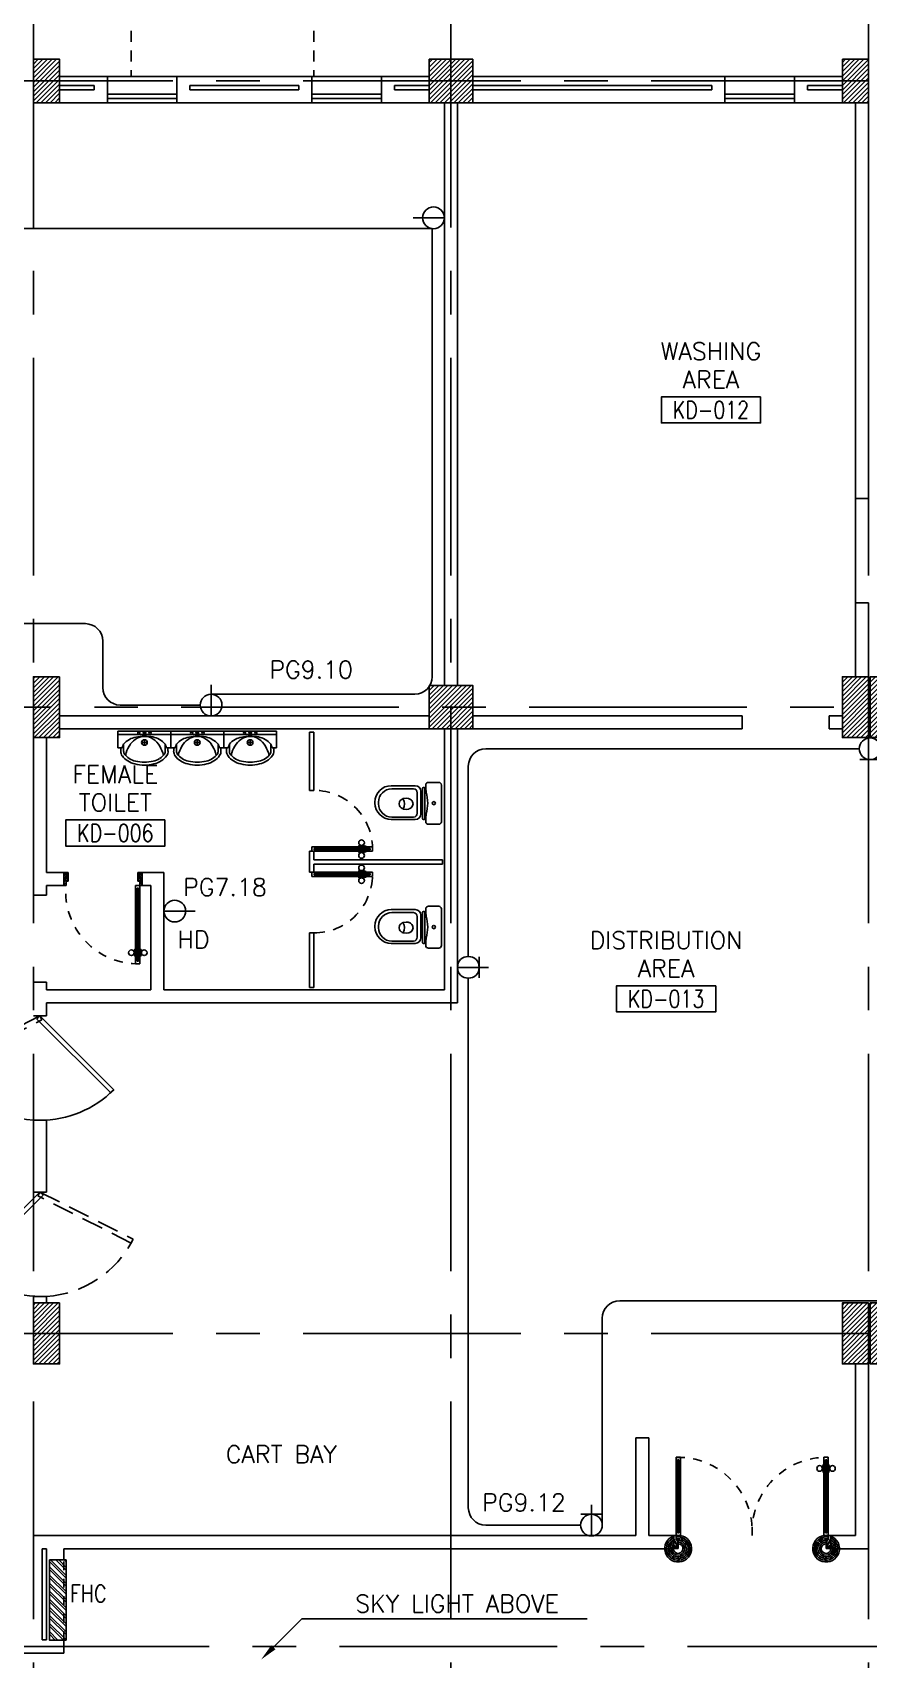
# Model space of a CAD drawing. Extents: x 0 to 93.3, y -13.5 to 76.8.
# Drawn here: x 38.99 to 48.6, y 46.07 to 64.78 of the extents above; entities that cross this region are included whole.
import ezdxf
from ezdxf.enums import TextEntityAlignment as Align

# ---------------------------------------------------------------- set-up
doc = ezdxf.new("R2010")
doc.units = 0
doc.header["$MEASUREMENT"] = 0
doc.header["$PDMODE"] = 3
doc.header["$PDSIZE"] = 0.1
for name, pattern in [('CENTERX2', [4, 2.5, -0.5, 0.5, -0.5]), ('HIDDEN', [0.375, 0.25, -0.125]), ('HIDDEN2', [0.1875, 0.125, -0.0625])]:
    doc.linetypes.add(name, pattern=pattern)
doc.layers.get('0').update_dxf_attribs({"color": 11, "linetype": 'CONTINUOUS'})
doc.layers.get('DEFPOINTS').update_dxf_attribs({"color": 11, "linetype": 'CONTINUOUS'})
for name, color, linetype in [('AX-DIM', 11, 'CONTINUOUS'), ('AXES', 11, 'CENTERX2'), ('COL', 11, 'CONTINUOUS'), ('DOOR', 11, 'CONTINUOUS'), ('DOOR-DIM', 11, 'CONTINUOUS'), ('E-CLINE', 4, 'CONTINUOUS'), ('E-SOCKETS', 4, 'CONTINUOUS'), ('E-TRXT', 4, 'CONTINUOUS'), ('EJ', 11, 'CONTINUOUS'), ('FHC', 11, 'CONTINUOUS'), ('HAT', 11, 'CONTINUOUS'), ('HIDDEN', 11, 'HIDDEN2'), ('INSUL', 11, 'CONTINUOUS'), ('PART', 11, 'CONTINUOUS'), ('RM-BOX', 11, 'CONTINUOUS'), ('RM-IND', 11, 'CONTINUOUS'), ('RM-NAME', 11, 'CONTINUOUS'), ('RM-NO', 11, 'CONTINUOUS'), ('SUNI-FUR', 11, 'CONTINUOUS'), ('WALL', 11, 'CONTINUOUS'), ('WIN', 11, 'CONTINUOUS')]:
    doc.layers.add(name, color=color, linetype=linetype)
doc.styles.add('ROMANS', font='ROMANS.shx', dxfattribs={"width": 0.6})
doc.dimstyles.new('STANDARD in', dxfattribs={"dimtxt": 0.2, "dimasz": 0.1, "dimexe": 0.07, "dimexo": 0.05, "dimgap": 0.1, "dimtad": 1, "dimdec": 0, "dimlfac": 1000, "dimzin": 0, "dimdsep": 46, "dimtxsty": 'ROMANS', "dimblk": 'ARCHTICK', "dimcen": 0.05, "dimdle": 0.05, "dimclrd": 7, "dimclre": 7, "dimclrt": 2, "dimadec": 0, "dimazin": 0, "dimtfac": 1, "dimtdec": 0, "dimtmove": 2, "dimatfit": 3, "dimldrblk": 'ARCHTICK', "dimfxl": 0, "dimtolj": 1, "dimtzin": 0, "dimarcsym": 0})

# ---------------------------------------------------------------- blocks, each defined once
blk = doc.blocks.new('RM1')
at = {"layer": 'RM-BOX'}
blk.add_lwpolyline([(570, -200), (-570, -200), (-570, -500), (570, -500)], close=True, dxfattribs=at)
at = {"layer": 'RM-NAME', "style": 'ROMANS'}
for tag, p in [('ROOMNAME1', (0, 324)), ('ROOMNAME2', (0, 0))]:
    blk.add_attdef(tag, text='', height=200, dxfattribs=at).set_placement(p, align=Align.MIDDLE)
at = {"layer": 'RM-NO', "style": 'ROMANS', "width": 0.8}
blk.add_attdef('ROOMNO', text='', height=200, dxfattribs=at).set_placement((0, -350), align=Align.MIDDLE)
blk = doc.blocks.new('A$C272A55A0')
at = {"layer": 'DOOR', "color": 0, "linetype": 'ByBlock'}
for p, q in [((0, 900), (0, 1050)), ((50, 1050), (0, 1050)), ((25, 950), (50, 950)), ((25, 900), (25, 950)), ((50, 950), (50, 1050)), ((1750, 950), (1750, 1050)), ((1750, 1050), (1800, 1050)), ((1775, 950), (1750, 950)), ((1775, 900), (1775, 950)), ((1800, 1050), (1800, 900)), ((0, 900), (25, 900)), ((75, 900), (25, 900)), ((25, 850), (25, 900)), ((42, 850), (25, 850)), ((58, 870), (42, 870)), ((42, 870), (42, 850)), ((58, 850), (58, 870)), ((75, 850), (58, 850)), ((75, 900), (75, 850)), ((1725, 900), (1775, 900)), ((1725, 900), (1725, 850)), ((1725, 850), (1742, 850)), ((1742, 870), (1758, 870)), ((1742, 850), (1742, 870)), ((1758, 870), (1758, 850)), ((1758, 850), (1775, 850)), ((1800, 900), (1775, 900)), ((1775, 850), (1775, 900)), ((25, 50), (42, 50)), ((25, 50), (25, 0)), ((25, 0), (75, 0)), ((75, 0), (25, 0)), ((42, 50), (42, 30)), ((42, 30), (58, 30)), ((58, 50), (75, 50)), ((58, 50), (58, 30)), ((75, 50), (75, 0)), ((1718, 160), (1709, 160)), ((1709, 95), (1709, 160)), ((1718, 95), (1709, 95)), ((1725, 173), (1718, 173)), ((1718, 173), (1718, 83)), ((1718, 95), (1718, 160)), ((1725, 83), (1718, 83)), ((1742, 50), (1725, 50)), ((1725, 50), (1725, 0)), ((1775, 0), (1725, 0)), ((1725, 0), (1775, 0)), ((1742, 50), (1742, 30)), ((1758, 30), (1742, 30)), ((1775, 50), (1758, 50)), ((1758, 50), (1758, 30)), ((1775, 173), (1782, 173)), ((1775, 83), (1782, 83)), ((1775, 50), (1775, 0)), ((1782, 173), (1782, 83)), ((1782, 160), (1791, 160)), ((1782, 95), (1782, 160)), ((1782, 95), (1791, 95)), ((1791, 95), (1791, 160))]:
    blk.add_line(p, q, dxfattribs=at)
at = {"layer": 'DOOR', "color": 9, "linetype": 'ByBlock'}
for p, q in [((50, 1050), (0, 1010)), ((50, 1050), (0, 937)), ((50, 1050), (37, 950)), ((1750, 1050), (1800, 1010)), ((1750, 1050), (1800, 937)), ((1750, 1050), (1763, 950))]:
    blk.add_line(p, q, dxfattribs=at)
at = {"layer": 'DOOR', "linetype": 'ByBlock'}
for p, q in [((25, 850), (25, 50)), ((42, 850), (42, 50)), ((58, 850), (58, 50)), ((75, 50), (75, 850)), ((1725, 50), (1725, 850)), ((1742, 850), (1742, 50)), ((1758, 850), (1758, 50)), ((1775, 850), (1775, 50))]:
    blk.add_line(p, q, dxfattribs=at)
at = {"layer": 'DOOR', "color": 0, "linetype": 'ByBlock'}
for centre in [(1676, 128), (1824, 128)]:
    blk.add_circle(centre, 32.4, dxfattribs=at)
at = {"layer": 'DOOR', "color": 9, "linetype": 'ByBlock'}
for centre, radius, start, end in [((50, 1050), 54.4, 203.2074, 270), ((50, 1050), 74.4, 227.7764, 270), ((50, 1050), 94.4, 238.0182, 270), ((50, 1050), 114, 244.0838, 257.3774), ((50, 1050), 34.4, 180, 270), ((50, 1050), 14.4, 180, 270), ((1750, 1050), 14.4, 270, 0), ((1750, 1050), 34.4, 270, 0), ((1750, 1050), 54.4, 270, 336.7926), ((1750, 1050), 74.4, 270, 312.2236), ((1750, 1050), 94.4, 270, 301.9818), ((1750, 1050), 114, 282.6226, 295.9162), ((50, 1050), 134, 248.1598, 259.28), ((50, 1050), 154, 251.1053, 256.2858), ((1750, 1050), 134, 280.72, 291.8402), ((1750, 1050), 154, 283.7142, 288.8947)]:
    blk.add_arc(centre, radius, start, end, dxfattribs=at)
at = {"layer": 'DOOR', "linetype": 'HIDDEN', "ltscale": 0.5}
for centre, start, end in [((50, 851), 268.3174, 3.2965), ((1750, 851), 176.7035, 271.6826)]:
    blk.add_arc(centre, 851, start, end, dxfattribs=at)
at = {"layer": 'WALL', "linetype": 'ByBlock'}
blk.add_line((1800, 900), (1800, 1050), dxfattribs=at)
blk = doc.blocks.new('COL50')
at = {"layer": 'COL'}
blk.add_lwpolyline([(-250, 250), (-250, -250), (250, -250), (250, 250)], close=True, dxfattribs=at)
blk = doc.blocks.new('*X110')
at = {"color": 0}
for p, q in [((215909, 69537), (216372, 70001)), ((215909, 69590), (216319, 70001)), ((215909, 69644), (216266, 70001)), ((215909, 69697), (216213, 70001)), ((215909, 69750), (216160, 70001)), ((215909, 69803), (216107, 70001)), ((215909, 69856), (216054, 70001)), ((215909, 69909), (216001, 70001)), ((215909, 69962), (215948, 70001)), ((215925, 69501), (216409, 69984)), ((215978, 69501), (216409, 69931)), ((216031, 69501), (216409, 69878)), ((216084, 69501), (216409, 69825)), ((216137, 69501), (216409, 69772)), ((216190, 69501), (216409, 69719)), ((216243, 69501), (216409, 69666)), ((216296, 69501), (216409, 69613)), ((216349, 69501), (216409, 69560)), ((216402, 69501), (216409, 69507))]:
    blk.add_line(p, q, dxfattribs=at)
blk = doc.blocks.new('_ARCHTICK')
at = {"color": 0, "linetype": 'ByBlock', "const_width": 0.15}
blk.add_lwpolyline([(-0.5, -0.5), (0.5, 0.5)], dxfattribs=at)
blk = doc.blocks.new('*D136')
at = {"layer": 'AX-DIM', "color": 7, "lineweight": -2}
for p, q in [((6.53, 75.605), (81.32, 75.605)), ((6.58, 73.123), (6.58, 75.675)), ((81.27, 63.477), (81.27, 75.675))]:
    blk.add_line(p, q, dxfattribs=at)
at = {"layer": 'DEFPOINTS', "color": 0}
for p in [(81.27, 75.605), (6.58, 73.073), (81.27, 63.427)]:
    blk.add_point(p, dxfattribs=at)
at = {"layer": 'AX-DIM', "color": 7, "lineweight": -2, "xscale": 0.1, "yscale": 0.1, "zscale": 0.1, "rotation": 180}
blk.add_blockref('_ARCHTICK', (6.58, 75.605), dxfattribs=at)
at = {"layer": 'AX-DIM', "color": 7, "lineweight": -2, "xscale": 0.1, "yscale": 0.1, "zscale": 0.1}
blk.add_blockref('_ARCHTICK', (81.27, 75.605), dxfattribs=at)
at = {"layer": 'AX-DIM', "color": 2, "insert": (43.925, 75.805), "char_height": 0.2, "attachment_point": 5, "style": 'ROMANS'}
blk.add_mtext('\\A1;74690', dxfattribs=at)
blk = doc.blocks.new('C11')
at = {"layer": 'HAT'}
h = blk.add_hatch(dxfattribs=at)
h.set_pattern_fill('ANSI31', color=256, scale=300, style=0)
h.set_pattern_definition([(45, (-383765.23, -62181), (-26.5165043, 26.5165043), [])])
h.paths.add_polyline_path([(-20, 350), (-20, 700), (-320, 700), (-320, 350)])
h.paths.add_polyline_path([(-320, 0), (-20, 0), (-20, 350), (-320, 350)])
h = blk.add_hatch(dxfattribs=at)
h.set_pattern_fill('ANSI31', color=256, scale=300, style=0)
h.set_pattern_definition([(45, (-383445.23, -62181), (-26.5165043, 26.5165043), [])])
h.paths.add_polyline_path([(300, 350), (300, 700), (0, 700), (0, 350)])
h.paths.add_polyline_path([(0, 0), (300, 0), (300, 350), (0, 350)])
at = {"layer": 'COL'}
for points in [[(-20, 700), (-20, 0), (-320, 0), (-320, 700)], [(300, 700), (300, 0), (0, 0), (0, 700)]]:
    blk.add_lwpolyline(points, close=True, dxfattribs=at)
blk = doc.blocks.new('C-300')
at = {"layer": 'HAT', "linetype": 'ByBlock', "ltscale": 0.3}
h = blk.add_hatch(dxfattribs=at)
h.set_pattern_fill('ANSI31', color=8, scale=300, style=0)
h.set_pattern_definition([(45, (-258496.182, -82361.005), (-26.5165043, 26.5165043), [])])
h.paths.add_polyline_path([(300, 500), (0, 500), (0, 250), (300, 250)])
h.paths.add_polyline_path([(300, 250), (0, 250), (0, 0), (300, 0)])
at = {"layer": 'COL'}
blk.add_lwpolyline([(0, 500), (300, 500), (300, 0), (0, 0)], close=True, dxfattribs=at)
blk = doc.blocks.new('*X128')
at = {"color": 0}
for p, q in [((49339, 55120), (49820, 55601)), ((49339, 55173), (49767, 55601)), ((49339, 55226), (49714, 55601)), ((49339, 55279), (49661, 55601)), ((49339, 55332), (49608, 55601)), ((49339, 55385), (49555, 55601)), ((49339, 55438), (49502, 55601)), ((49339, 55491), (49449, 55601)), ((49339, 55544), (49396, 55601)), ((49339, 55597), (49343, 55601)), ((49373, 55101), (49839, 55567)), ((49426, 55101), (49839, 55514)), ((49480, 55101), (49839, 55461)), ((49533, 55101), (49839, 55408)), ((49586, 55101), (49839, 55355)), ((49639, 55101), (49839, 55302)), ((49692, 55101), (49839, 55249)), ((49745, 55101), (49839, 55196)), ((49798, 55101), (49839, 55143))]:
    blk.add_line(p, q, dxfattribs=at)
blk = doc.blocks.new('DOOR90')
at = {"layer": 'DOOR', "color": 7, "linetype": 'ByBlock'}
for p, q in [((-150, 0), (0, 0)), ((-150, 0), (-150, -25)), ((0, -50), (-114, 0)), ((0, -50), (-40, 0)), ((0, -50), (0, 0)), ((-1000, -25), (-1050, -25)), ((-1050, -75), (-1050, -25)), ((-1050, -25), (-1050, -75)), ((-1000, -75), (-1050, -75)), ((-1000, -42), (-1020, -42)), ((-1020, -42), (-1020, -58)), ((-1000, -58), (-1020, -58)), ((-1000, -25), (-1000, -42)), ((-1000, -58), (-1000, -75)), ((-878, -18), (-968, -18)), ((-968, -25), (-968, -18)), ((-968, -75), (-968, -82)), ((-878, -82), (-968, -82)), ((-955, -9), (-890, -9)), ((-955, -18), (-955, -9)), ((-955, -18), (-890, -18)), ((-955, -82), (-890, -82)), ((-955, -82), (-955, -91)), ((-955, -91), (-890, -91)), ((-890, -18), (-890, -9)), ((-890, -82), (-890, -91)), ((-878, -25), (-878, -18)), ((-878, -75), (-878, -82)), ((-200, -25), (-150, -25)), ((-200, -42), (-200, -25)), ((-180, -42), (-200, -42)), ((-200, -58), (-180, -58)), ((-200, -75), (-200, -58)), ((-150, -75), (-200, -75)), ((-180, -58), (-180, -42)), ((-150, -25), (-100, -25)), ((-150, -75), (-150, -25)), ((-100, -25), (-100, -50)), ((0, -50), (-100, -37)), ((-100, -50), (0, -50)), ((-150, -875), (-100, -875)), ((-150, -900), (-150, -875)), ((-150, -900), (0, -900)), ((0, -900), (-150, -900)), ((0, -850), (-114, -900)), ((-100, -875), (-100, -850)), ((0, -850), (-100, -863)), ((-100, -850), (0, -850)), ((0, -850), (-40, -900)), ((0, -850), (0, -900))]:
    blk.add_line(p, q, dxfattribs=at)
at = {"layer": 'DOOR', "linetype": 'ByBlock'}
for p, q in [((-200, -25), (-1000, -25)), ((-200, -42), (-1000, -42)), ((-200, -58), (-1000, -58)), ((-1000, -75), (-200, -75))]:
    blk.add_line(p, q, dxfattribs=at)
at = {"layer": 'DOOR', "color": 7, "linetype": 'ByBlock'}
for centre in [(-923, 24), (-923, -124)]:
    blk.add_circle(centre, 32.4, dxfattribs=at)
for centre, radius, start, end in [((0, -50), 154, 161.1053, 166.2858), ((0, -50), 94.4, 148.0182, 180), ((0, -50), 134, 158.1598, 169.28), ((0, -50), 114, 154.0838, 167.3774), ((0, -50), 74.4, 137.7764, 180), ((0, -50), 54.4, 113.2074, 180), ((0, -50), 34.4, 90, 180), ((0, -50), 14.4, 90, 180), ((0, -850), 154, 193.7142, 198.8947), ((0, -850), 134, 190.72, 201.8402), ((0, -850), 94.4, 180, 211.9818), ((0, -850), 74.4, 180, 222.2236), ((0, -850), 54.4, 180, 246.7926), ((0, -850), 34.4, 180, 270), ((0, -850), 14.4, 180, 270)]:
    blk.add_arc(centre, radius, start, end, dxfattribs=at)
at = {"layer": 'DOOR', "linetype": 'HIDDEN', "ltscale": 0.5}
blk.add_arc((-222, -50), 828, 178.2701, 275.003, dxfattribs=at)
blk = doc.blocks.new('3')
at = {"layer": 'SUNI-FUR', "linetype": 'Continuous'}
for p, q in [((-0.304, 0), (-0.304, -0.192)), ((0.304, 0), (-0.304, 0)), ((0.304, -0.192), (0.304, 0)), ((0.304, -0.039), (-0.304, -0.039)), ((-0.254, -0.192), (-0.239, -0.15)), ((-0.239, -0.228), (-0.239, -0.15)), ((0.032, -0.13), (-0.032, -0.13)), ((0.016, -0.021), (-0.015, -0.021)), ((0, -0.005), (0, -0.037)), ((0, -0.098), (0, -0.162)), ((0.239, -0.15), (0.254, -0.192)), ((0.239, -0.15), (0.239, -0.228)), ((-0.304, -0.192), (-0.254, -0.192)), ((-0.271, -0.228), (-0.271, -0.192)), ((0.254, -0.192), (0.304, -0.192)), ((0.271, -0.192), (0.271, -0.228))]:
    blk.add_line(p, q, dxfattribs=at)
for centre, radius in [((-0.065, -0.021), 0.0124), ((0, -0.13), 0.0325), ((0, -0.021), 0.0155), ((0.065, -0.021), 0.0124)]:
    blk.add_circle(centre, radius, dxfattribs=at)
for centre, radius, start, end in [((-0.085, -0.267), 0.193, 117.0377, 142.6695), ((0.104, -0.343), 0.328, 144.0392, 163.2739), ((-0.028, -0.365), 0.307, 103.0865, 118.1878), ((0.054, -0.312), 0.27, 118.7422, 143.0578), ((-0.008, -0.528), 0.47, 89.0532, 100.9895), ((-0.012, -0.189), 0.13, 84.8536, 119.4454), ((0, -0.527), 0.469, 78.0637, 90), ((0.003, -0.228), 0.168, 61.4441, 91.1678), ((-0.04, -0.297), 0.25, 35.9608, 60.2764), ((0.034, -0.367), 0.306, 62.9623, 78.0637), ((-0.104, -0.343), 0.328, 16.7261, 35.9608), ((0.085, -0.267), 0.193, 37.3305, 62.9623), ((-0.191, -0.235), 0.0807, 174.5539, 214.673), ((-0.083, -0.16), 0.212, 214.673, 239.0867), ((-0.187, -0.234), 0.0525, 173.0893, 213.2084), ((-0.083, -0.16), 0.18, 214.673, 239.0867), ((0.204, -0.373), 0.433, 163.2739, 167.375), ((-0.035, -0.081), 0.305, 239.0867, 256.0699), ((-0.035, -0.081), 0.272, 239.0867, 256.0699), ((0, 0.062), 0.419, 256.0699, 270), ((0, 0.062), 0.419, 270, 283.9301), ((0.035, -0.081), 0.272, 283.9301, 300.9133), ((0.035, -0.081), 0.305, 283.9301, 300.9133), ((0.089, -0.171), 0.167, 300.9133, 325.327), ((0.089, -0.171), 0.2, 300.9133, 325.327), ((-0.204, -0.373), 0.433, 12.7359, 16.7261), ((0.171, -0.228), 0.068, 325.327, 0), ((0.171, -0.228), 0.101, 325.327, 0), ((0, 0.062), 0.452, 256.0699, 270), ((0, 0.062), 0.452, 270, 283.9301)]:
    blk.add_arc(centre, radius, start, end, dxfattribs=at)
blk = doc.blocks.new('2')
at = {"layer": 'SUNI-FUR', "linetype": 'Continuous'}
for p, q in [((0.014, 0.765), (0.004, 0.765)), ((-0.185, 0.576), (-0.185, 0.3)), ((-0.159, 0.57), (-0.159, 0.32)), ((0.016, 0.724), (-0.003, 0.724)), ((0.168, 0.32), (0.168, 0.57)), ((0.203, 0.3), (0.203, 0.576)), ((-0.065, 0.438), (-0.07, 0.406)), ((-0.07, 0.406), (-0.065, 0.375)), ((-0.005, 0.487), (-0.029, 0.481)), ((0.019, 0.481), (-0.005, 0.487)), ((0.06, 0.406), (0.055, 0.438)), ((0.057, 0.377), (0.06, 0.406)), ((-0.186, 0.199), (-0.186, 0.208)), ((-0.176, 0.218), (0.172, 0.218)), ((0.172, 0.189), (-0.176, 0.189)), ((-0.122, 0.237), (0.009, 0.237)), ((-0.113, 0.279), (0.008, 0.279)), ((-0.029, 0.331), (-0.005, 0.326)), ((-0.005, 0.326), (0.019, 0.331)), ((0.001, 0.279), (0.123, 0.279)), ((0.008, 0.279), (0.001, 0.279)), ((0.009, 0.237), (0.14, 0.237)), ((0.182, 0.208), (0.182, 0.199)), ((-0.241, 0.03), (-0.241, 0.15)), ((-0.211, 0.18), (-0.17, 0.18)), ((0.211, 0), (-0.211, 0)), ((0.174, 0.18), (0.211, 0.18)), ((0.174, 0.18), (0.174, 0.18)), ((0.241, 0.15), (0.241, 0.03))]:
    blk.add_line(p, q, dxfattribs=at)
blk.add_circle((0.002, 0.087), 0.0184, dxfattribs=at)
for centre, radius, start, end in [((0.004, 0.576), 0.189, 90, 180), ((0.014, 0.576), 0.189, 0, 90), ((-0.005, 0.57), 0.154, 90, 180), ((0.014, 0.57), 0.154, 0, 90), ((0.013, 0.412), 0.082, 141.0758, 161.504), ((0.013, 0.401), 0.082, 198.496, 218.9242), ((-0.007, 0.537), 0.112, 239.4234, 302.9162), ((0.002, 0.421), 0.0682, 117.1532, 141.0758), ((-0.012, 0.421), 0.0682, 38.9242, 62.8468), ((-0.023, 0.412), 0.082, 18.496, 38.9242), ((-0.029, 0.406), 0.0901, 321.0758, 341.504), ((-0.176, 0.208), 0.01, 90, 180), ((-0.176, 0.199), 0.01, 180, 270), ((-0.122, 0.3), 0.063, 180, 270), ((-0.116, 0.322), 0.0432, 183.5129, 273.5129), ((0.002, 0.392), 0.0682, 218.9242, 242.8468), ((-0.012, 0.392), 0.0682, 297.1532, 321.0758), ((0.125, 0.322), 0.0432, 266.4871, 356.4871), ((0.14, 0.3), 0.063, 270, 0), ((0.172, 0.208), 0.01, 0, 90), ((0.172, 0.199), 0.01, 270, 0), ((-0.211, 0.15), 0.03, 90, 180), ((-0.211, 0.03), 0.03, 180, 270), ((-0.201, -0.252), 0.433, 79.7535, 85.8109), ((0.075, 1.126), 0.973, 258.1938, 265.7347), ((-0.07, 1.126), 0.973, 274.2653, 281.8062), ((0.206, -0.252), 0.433, 94.1891, 100.2465), ((0.211, 0.15), 0.03, 0, 90), ((0.211, 0.03), 0.03, 270, 0)]:
    blk.add_arc(centre, radius, start, end, dxfattribs=at)

msp = doc.modelspace()

# ---------------------------------------------------------------- hatches: boundary and pattern name
at = {"layer": 'FHC', "linetype": 'ByBlock', "ltscale": 0.3}
h = msp.add_hatch(dxfattribs=at)
h.set_pattern_fill('ANSI32', color=11, scale=175, angle=90, style=0)
h.set_pattern_definition([(135, (70.42555, -185.901366), (-0.046403882, -0.046403882), []), (135, (70.42555, -185.87043), (-0.046403882, -0.046403882), [])])
h.paths.add_polyline_path([(39.3745, 47.2148), (39.1845, 47.2148), (39.1845, 46.2948), (39.3745, 46.2948)])
h.paths.add_polyline_path([(39.7957, 46.0822), (39.3748, 46.0822), (39.3748, 46.3447), (39.7957, 46.3447)], flags=9)
at = {"layer": 'HAT'}
h = msp.add_hatch(dxfattribs=at)
h.set_pattern_fill('ANSI31', color=256, scale=0.3, style=0)
h.set_pattern_definition([(45, (-344.445687, -5.511), (-0.0265165043, 0.0265165043), [])])
h.paths.add_polyline_path([(39.2995, 57.02), (39.2995, 57.37), (38.9995, 57.37), (38.9995, 57.02)])
h.paths.add_polyline_path([(38.9995, 56.67), (39.2995, 56.67), (39.2995, 57.02), (38.9995, 57.02)])
h = msp.add_hatch(dxfattribs=at)
h.set_pattern_fill('ANSI31', color=256, scale=0.3, style=0)
h.set_pattern_definition([(45, (-344.445687, -12.711), (-0.0265165043, 0.0265165043), [])])
h.paths.add_polyline_path([(39.2995, 49.82), (39.2995, 50.17), (38.9995, 50.17), (38.9995, 49.82)])
h.paths.add_polyline_path([(38.9995, 49.47), (39.2995, 49.47), (39.2995, 49.82), (38.9995, 49.82)])

# ---------------------------------------------------------------- linework, layer by layer
at = {"layer": 'AXES'}
for p, q in [((43.7995, -1.4643), (43.7995, 76.0748)), ((38.9995, -1.4643), (38.9995, 75.7248)), ((48.5995, -1.4643), (48.5995, 75.7248)), ((92.6023, 64.22), (22.7795, 64.22)), ((0.7, 57.02), (92.5981, 57.02)), ((92.6023, 49.82), (22.7795, 49.82)), ((81.0195, 46.22), (22.7795, 46.22))]:
    msp.add_line(p, q, dxfattribs=at)
at = {"layer": 'COL'}
for points in [[(39.2995, 57.37), (39.2995, 56.67), (38.9995, 56.67), (38.9995, 57.37)], [(39.2995, 50.17), (39.2995, 49.47), (38.9995, 49.47), (38.9995, 50.17)]]:
    msp.add_lwpolyline(points, close=True, dxfattribs=at)
at = {"layer": 'DOOR', "linetype": 'ByBlock'}
for p, q in [((42.1991, 55.4139), (42.2491, 55.4139)), ((42.1991, 55.4139), (42.1991, 55.3639)), ((42.2491, 55.3969), (42.2291, 55.3969)), ((42.2291, 55.3969), (42.2291, 55.3809)), ((42.2291, 55.3809), (42.2491, 55.3809)), ((42.8491, 55.4139), (42.2491, 55.4139)), ((42.2491, 55.4139), (42.2491, 55.3969)), ((42.2491, 55.3969), (42.8491, 55.3969)), ((42.2491, 55.3809), (42.8491, 55.3809)), ((42.2491, 55.3809), (42.2491, 55.3639)), ((42.7393, 55.4211), (42.7393, 55.4301)), ((42.8041, 55.4301), (42.7393, 55.4301)), ((42.8041, 55.4211), (42.7393, 55.4211)), ((42.8041, 55.4211), (42.8041, 55.4301)), ((42.8167, 55.4139), (42.8167, 55.4211)), ((42.8267, 55.4211), (42.8167, 55.4211)), ((42.8267, 55.4139), (42.8267, 55.4211)), ((42.8491, 55.3969), (42.8491, 55.4139)), ((42.8491, 55.4139), (42.8991, 55.4139)), ((42.8491, 55.3969), (42.8691, 55.3969)), ((42.8491, 55.3639), (42.8491, 55.3809)), ((42.8491, 55.3809), (42.8691, 55.3809)), ((42.8691, 55.3809), (42.8691, 55.3969)), ((42.8991, 55.3639), (42.8991, 55.4139)), ((42.8991, 55.4139), (42.8991, 55.3639)), ((42.2491, 55.3639), (42.1991, 55.3639)), ((42.2491, 55.3639), (42.8491, 55.3639)), ((42.7393, 55.3567), (42.7393, 55.3477)), ((42.8041, 55.3567), (42.7393, 55.3567)), ((42.8041, 55.3477), (42.7393, 55.3477)), ((42.8041, 55.3567), (42.8041, 55.3477)), ((42.8167, 55.3639), (42.8167, 55.3567)), ((42.8267, 55.3567), (42.8167, 55.3567)), ((42.8267, 55.3639), (42.8267, 55.3567)), ((42.8491, 55.3639), (42.8991, 55.3639)), ((42.2491, 55.1246), (42.1991, 55.1246)), ((42.1991, 55.0746), (42.1991, 55.1246)), ((42.1991, 55.0746), (42.2491, 55.0746)), ((42.2291, 55.1076), (42.2491, 55.1076)), ((42.2291, 55.0916), (42.2291, 55.1076)), ((42.2491, 55.0916), (42.2291, 55.0916)), ((42.2491, 55.1246), (42.8491, 55.1246)), ((42.2491, 55.1076), (42.2491, 55.1246)), ((42.2491, 55.1076), (42.8491, 55.1076)), ((42.2491, 55.0916), (42.8491, 55.0916)), ((42.2491, 55.0746), (42.2491, 55.0916)), ((42.8491, 55.0746), (42.2491, 55.0746)), ((42.7393, 55.1318), (42.7393, 55.1408)), ((42.8041, 55.1408), (42.7393, 55.1408)), ((42.8041, 55.1318), (42.7393, 55.1318)), ((42.7393, 55.0674), (42.7393, 55.0584)), ((42.8041, 55.0674), (42.7393, 55.0674)), ((42.8041, 55.0584), (42.7393, 55.0584)), ((42.8041, 55.1318), (42.8041, 55.1408)), ((42.8041, 55.0674), (42.8041, 55.0584)), ((42.8167, 55.1246), (42.8167, 55.1318)), ((42.8267, 55.1318), (42.8167, 55.1318)), ((42.8167, 55.0746), (42.8167, 55.0674)), ((42.8267, 55.0674), (42.8167, 55.0674)), ((42.8267, 55.1246), (42.8267, 55.1318)), ((42.8267, 55.0746), (42.8267, 55.0674)), ((42.8491, 55.1246), (42.8491, 55.1076)), ((42.8491, 55.1246), (42.8991, 55.1246)), ((42.8491, 55.1076), (42.8691, 55.1076)), ((42.8491, 55.0916), (42.8491, 55.0746)), ((42.8491, 55.0916), (42.8691, 55.0916)), ((42.8491, 55.0746), (42.8991, 55.0746)), ((42.8691, 55.1076), (42.8691, 55.0916)), ((42.8991, 55.1246), (42.8991, 55.0746)), ((42.8991, 55.0746), (42.8991, 55.1246))]:
    msp.add_line(p, q, dxfattribs=at)
at = {"layer": 'DOOR', "color": 11, "linetype": 'HIDDEN'}
for points in [[(38.0034, 52.929), (38.026, 52.8843), (39.0971, 53.4254), (39.0745, 53.47), (38.0034, 52.929, 0.2646419), (38.9995, 52.27, 0.4142117)], [(40.1457, 50.904), (40.1231, 50.8593), (39.052, 51.4004), (39.0745, 51.445), (40.1457, 50.904, -0.2646419), (39.1495, 50.245, -0.4142117)]]:
    msp.add_lwpolyline(points, format="xyb", dxfattribs=at)
at = {"layer": 'DOOR'}
for points in [[(39.9231, 52.6215), (39.8877, 52.5861), (39.0392, 53.4346), (39.0745, 53.47), (39.9231, 52.6215, -0.1989107), (39.0745, 52.27, -0.4142117)], [(38.226, 50.5965), (38.2614, 50.5611), (39.1099, 51.4096), (39.0745, 51.445), (38.226, 50.5965, 0.1989107), (39.0745, 50.245, 0.4142117)]]:
    msp.add_lwpolyline(points, format="xyb", dxfattribs=at)
at = {"layer": 'DOOR', "linetype": 'ByBlock'}
for centre in [(42.7717, 55.4624), (42.7717, 55.3154), (42.7717, 55.1731), (42.7717, 55.026)]:
    msp.add_circle(centre, 0.0324, dxfattribs=at)
at = {"layer": 'DOOR', "linetype": 'HIDDEN', "ltscale": 0.5}
for centre, start, end in [((42.2245, 55.3889), 357.87745, 90.03923), ((42.2245, 55.0996), 269.96077, 2.12255)]:
    msp.add_arc(centre, 0.675, start, end, dxfattribs=at)
at = {"layer": 'E-CLINE', "color": 4}
msp.add_line((43.5847, 62.5228), (33.6862, 62.5228), dxfattribs=at)
at = {"layer": 'E-CLINE'}
for p, q in [((43.5847, 62.5228), (43.5847, 57.37)), ((33.6848, 57.9806), (39.5966, 57.9806)), ((39.7966, 57.245), (39.7966, 57.7806)), ((41.0419, 57.17), (43.3847, 57.17)), ((40.9169, 57.045), (39.9966, 57.045)), ((48.4945, 56.5425), (44.1995, 56.5425)), ((43.9995, 54.154), (43.9995, 56.3425)), ((43.9995, 53.904), (43.9995, 47.8162)), ((49.5987, 50.195), (45.7395, 50.195)), ((45.5395, 47.6162), (45.5395, 49.995)), ((45.2895, 47.6162), (44.1995, 47.6162))]:
    msp.add_line(p, q, dxfattribs=at)
for centre, start, end in [((39.5966, 57.7806), 0, 90), ((39.9966, 57.245), 180, 270), ((43.3847, 57.37), 270, 0), ((44.1995, 56.3425), 90, 180), ((45.7395, 49.995), 90, 180), ((44.1995, 47.8162), 180, 270)]:
    msp.add_arc(centre, 0.2, start, end, dxfattribs=at)
at = {"layer": 'E-SOCKETS'}
for p, q in [((43.7245, 62.647), (43.3662, 62.647)), ((41.0419, 56.92), (41.0419, 57.2783)), ((48.7397, 56.4175), (48.4994, 56.4175)), ((40.4995, 54.6759), (40.8579, 54.6759)), ((44.1245, 54.1491), (44.1245, 53.9089)), ((43.8745, 54.029), (44.2329, 54.029)), ((45.2944, 47.7412), (45.5346, 47.7412)), ((45.4145, 47.4912), (45.4145, 47.8495))]:
    msp.add_line(p, q, dxfattribs=at)
for centre in [(43.5995, 62.647), (41.0419, 57.045), (48.6195, 56.5425), (40.6245, 54.6759), (43.9995, 54.029), (45.4145, 47.6162)]:
    msp.add_circle(centre, 0.125, dxfattribs=at)
at = {"layer": 'FHC', "linetype": 'ByBlock', "ltscale": 0.3}
for p, q in [((39.1845, 46.2948), (39.1845, 47.2148)), ((39.1845, 47.2148), (39.3745, 47.2148)), ((39.3745, 47.2148), (39.3745, 46.2948)), ((39.3745, 46.2948), (39.1845, 46.2948))]:
    msp.add_line(p, q, dxfattribs=at)
at = {"layer": 'FHC', "color": 250, "linetype": 'HIDDEN', "ltscale": 0.25}
msp.add_line((39.3495, 46.2978), (39.3495, 47.213), dxfattribs=at)
at = {"layer": 'HIDDEN'}
for p, q in [((40.1245, 69.97), (40.1245, 64.27)), ((42.2245, 69.97), (42.2245, 64.27))]:
    msp.add_line(p, q, dxfattribs=at)
at = {"layer": 'INSUL'}
for p, q in [((39.6995, 64.17), (39.2995, 64.17)), ((39.6995, 64.17), (39.6995, 64.12)), ((40.7995, 64.17), (40.7995, 64.12)), ((42.0495, 64.17), (40.7995, 64.17)), ((42.0495, 64.17), (42.0495, 64.12)), ((43.5495, 64.17), (43.1495, 64.17)), ((43.1495, 64.17), (43.1495, 64.12)), ((46.7995, 64.17), (44.0495, 64.17)), ((46.7995, 64.17), (46.7995, 64.12)), ((48.2995, 64.17), (47.8995, 64.17)), ((47.8995, 64.17), (47.8995, 64.12)), ((39.6995, 64.12), (39.2995, 64.12)), ((42.0495, 64.12), (40.7995, 64.12)), ((43.5495, 64.12), (43.1495, 64.12)), ((46.7995, 64.12), (44.0495, 64.12)), ((48.2995, 64.12), (47.8995, 64.12))]:
    msp.add_line(p, q, dxfattribs=at)
at = {"layer": 'PART'}
for p, q in [((42.1741, 56.734), (42.1741, 56.0639)), ((42.2245, 56.734), (42.1741, 56.734)), ((42.2245, 56.0639), (42.2245, 56.734)), ((42.1741, 56.0639), (42.2245, 56.0639)), ((42.1741, 55.3639), (42.1741, 55.1246)), ((42.2241, 55.3639), (42.1741, 55.3639)), ((42.2241, 55.2639), (42.2241, 55.3639)), ((42.2241, 55.1246), (42.2241, 55.2139)), ((43.7015, 55.2639), (42.2245, 55.2639)), ((42.2245, 55.2139), (43.7015, 55.2139)), ((43.7015, 55.2139), (43.7015, 55.2639)), ((42.2241, 55.1246), (42.1741, 55.1246)), ((42.1741, 54.4246), (42.1741, 53.798)), ((42.1741, 54.4246), (42.2241, 54.4246)), ((42.2241, 53.798), (42.2241, 54.4246)), ((42.2241, 53.798), (42.1741, 53.798))]:
    msp.add_line(p, q, dxfattribs=at)
at = {"layer": 'RM-IND'}
for p, q in [((41.7586, 46.2111), (42.087, 46.5379)), ((42.087, 46.5379), (42.6, 46.5379)), ((42.6, 46.5379), (45.3667, 46.5379))]:
    msp.add_line(p, q, dxfattribs=at)
msp.add_solid([(41.7821, 46.1874), (41.7351, 46.2347), (41.6168, 46.07)], dxfattribs=at)
at = {"layer": 'WALL'}
for p, q in [((39.8495, 64.27), (39.2995, 64.27)), ((39.8495, 64.27), (39.8495, 63.97)), ((40.6495, 64.27), (40.6495, 63.97)), ((42.1995, 64.27), (40.6495, 64.27)), ((42.1995, 64.27), (42.1995, 63.97)), ((43.5495, 64.27), (42.9995, 64.27)), ((42.9995, 64.27), (42.9995, 63.97)), ((46.9495, 64.27), (44.0495, 64.27)), ((46.9495, 64.27), (46.9495, 63.97)), ((48.2995, 64.27), (47.7495, 64.27)), ((47.7495, 64.27), (47.7495, 63.97)), ((39.8495, 63.97), (39.2995, 63.97)), ((42.1995, 63.97), (40.6495, 63.97)), ((43.5495, 63.97), (42.9995, 63.97)), ((43.7245, 63.97), (43.7245, 57.27)), ((43.8745, 63.97), (43.8745, 57.27)), ((46.9495, 63.97), (44.0495, 63.97)), ((48.2995, 63.97), (47.7495, 63.97)), ((48.4495, 59.42), (48.4495, 63.97)), ((48.5995, 59.42), (48.5995, 63.97)), ((48.5995, 59.42), (48.4495, 59.42)), ((48.4495, 57.37), (48.4495, 58.22)), ((48.5995, 58.22), (48.4495, 58.22)), ((48.5995, 57.27), (48.5995, 58.22)), ((43.5495, 56.92), (39.2995, 56.92)), ((47.1495, 56.92), (44.0495, 56.92)), ((47.1495, 56.92), (47.1495, 56.77)), ((48.1495, 56.92), (48.1495, 56.77)), ((48.1495, 56.92), (48.2995, 56.92)), ((48.1495, 56.92), (48.2995, 56.92)), ((43.7245, 56.77), (39.2995, 56.77)), ((43.7245, 56.77), (43.7245, 53.77)), ((43.8745, 56.77), (43.8745, 53.62)), ((47.1495, 56.77), (44.0495, 56.77)), ((48.1495, 56.77), (48.2995, 56.77)), ((48.1495, 56.77), (48.2995, 56.77)), ((48.2995, 56.77), (48.1495, 56.77)), ((48.5995, 55.82), (48.5995, 56.77)), ((39.1495, 56.67), (39.1495, 55.12)), ((39.3495, 55.12), (39.1495, 55.12)), ((39.3495, 54.97), (39.3495, 55.12)), ((40.4995, 55.12), (40.2495, 55.12)), ((40.2495, 54.97), (40.2495, 55.12)), ((40.4995, 55.12), (40.4995, 53.77)), ((39.1495, 54.8574), (38.9995, 54.8574)), ((39.1495, 54.97), (39.1495, 54.8574)), ((39.3495, 54.97), (39.1495, 54.97)), ((40.3495, 54.97), (40.2495, 54.97)), ((40.3495, 54.97), (40.3495, 53.77)), ((39.1495, 53.8574), (38.9995, 53.8574)), ((39.1495, 53.8574), (39.1495, 53.77)), ((40.3495, 53.77), (39.1495, 53.77)), ((43.7245, 53.77), (40.4995, 53.77)), ((43.8745, 53.62), (39.1495, 53.62)), ((39.1495, 53.62), (39.1495, 53.47)), ((39.1495, 53.47), (38.9995, 53.47)), ((38.9995, 51.445), (38.9995, 52.27)), ((39.1495, 52.27), (38.9995, 52.27)), ((39.1495, 51.445), (39.1495, 52.27)), ((38.9995, 51.445), (39.1495, 51.445)), ((38.9995, 50.245), (39.1495, 50.245)), ((38.9995, 50.17), (38.9995, 50.245)), ((39.1495, 50.245), (39.1495, 50.17)), ((48.4495, 47.495), (48.4495, 49.47)), ((48.5995, 47.345), (48.5995, 49.57)), ((45.9245, 48.62), (45.9245, 47.495)), ((45.9245, 48.62), (46.0745, 48.62)), ((46.0745, 48.62), (46.0745, 47.495)), ((48.4495, 47.495), (48.4495, 48.2144)), ((38.9995, 47.495), (45.9245, 47.495)), ((39.0995, 47.345), (39.1495, 47.345)), ((39.0995, 46.295), (39.0995, 47.345)), ((39.1495, 46.295), (39.1495, 47.345)), ((39.3495, 47.345), (46.362, 47.345)), ((39.3495, 47.2148), (39.3495, 47.345)), ((46.0745, 47.495), (46.362, 47.495)), ((46.362, 47.495), (46.362, 47.345)), ((48.162, 47.495), (48.4495, 47.495)), ((48.162, 47.495), (48.162, 47.345)), ((48.162, 47.345), (48.5995, 47.345)), ((39.0995, 46.295), (39.1495, 46.295)), ((39.3495, 46.145), (39.3495, 46.2948)), ((39.3495, 46.145), (34.2045, 46.145))]:
    msp.add_line(p, q, dxfattribs=at)
at = {"layer": 'WIN'}
for p, q in [((39.8495, 64.27), (40.6495, 64.27)), ((42.1995, 64.27), (42.9995, 64.27)), ((46.9495, 64.27), (47.7495, 64.27)), ((39.8495, 64.07), (40.6495, 64.07)), ((39.8495, 64.02), (40.6495, 64.02)), ((42.1995, 64.07), (42.9995, 64.07)), ((42.1995, 64.02), (42.9995, 64.02)), ((46.9495, 64.07), (47.7495, 64.07)), ((46.9495, 64.02), (47.7495, 64.02)), ((39.8495, 63.97), (40.6495, 63.97)), ((42.1995, 63.97), (42.9995, 63.97)), ((46.9495, 63.97), (47.7495, 63.97))]:
    msp.add_line(p, q, dxfattribs=at)
at = {"layer": 'WIN', "color": 97}
msp.add_line((48.4495, 58.22), (48.4495, 59.42), dxfattribs=at)

# ---------------------------------------------------------------- block references
at = {"layer": 'COL', "linetype": 'ByBlock', "xscale": 0.001000000047497451, "yscale": 0.0009999999892897904, "zscale": 0.001}
for p in [(38.9995, 63.97), (48.2995, 63.97)]:
    msp.add_blockref('C-300', p, dxfattribs=at)
at = {"layer": 'COL', "yscale": 0.0009999999892897904, "zscale": 0.001}
for p, xscale in [((43.7995, 64.22), -0.001000000047497451), ((43.7995, 57.02), 0.001000000047497451)]:
    msp.add_blockref('COL50', p, dxfattribs=dict(at, xscale=xscale))
at = {"layer": 'DOOR', "color": 0, "xscale": -0.001000000047497451, "yscale": 0.0009999999892897904, "zscale": 0.001, "rotation": 180}
msp.add_blockref('A$C272A55A0', (46.362, 48.3954), dxfattribs=at)
at = {"layer": 'DOOR-DIM', "xscale": -0.0009999999892897904, "yscale": 0.0009999999892897904, "zscale": 0.001, "rotation": 270}
msp.add_blockref('DOOR90', (40.2495, 55.12), dxfattribs=at)
at = {"layer": 'EJ', "color": 2, "linetype": 'ByBlock', "xscale": 0.001000000047497451, "yscale": 0.0009999999892897904, "zscale": 0.001}
for p in [(48.6195, 56.67), (48.6195, 49.47)]:
    msp.add_blockref('C11', p, dxfattribs=at)
at = {"layer": 'HAT', "xscale": 0.001000000047497451, "yscale": 0.0009999999892897904, "zscale": 0.001}
for name, p in [('*X110', (-172.359, -5.531)), ('*X128', (-5.7897, 1.669))]:
    msp.add_blockref(name, p, dxfattribs=at)
for p, values in [((46.7887, 60.7884), {'ROOMNO': 'KD-012', 'ROOMNAME2': 'AREA', 'ROOMNAME1': 'WASHING'}), ((39.9413, 55.9239), {'ROOMNO': 'KD-006', 'ROOMNAME2': 'TOILET', 'ROOMNAME1': 'FEMALE'}), ((46.2733, 54.0167), {'ROOMNO': 'KD-013', 'ROOMNAME2': 'AREA', 'ROOMNAME1': 'DISTRIBUTION'})]:
    msp.add_blockref('RM1', p, dxfattribs=at).add_auto_attribs(values)
at = {"layer": 'SUNI-FUR', "xscale": -1}
for p in [(40.2756, 56.7442), (40.8833, 56.7442), (41.4911, 56.7442)]:
    msp.add_blockref('3', p, dxfattribs=at)
at = {"layer": 'SUNI-FUR', "rotation": 90}
for p in [(43.6902, 55.9144), (43.6902, 54.49)]:
    msp.add_blockref('2', p, dxfattribs=at)

# ---------------------------------------------------------------- texts
at = {"layer": 'E-TRXT', "color": 4, "style": 'ROMANS'}
for s, p in [('PG9.10', (41.7127, 57.3518)), ('PG7.18', (40.722, 54.8507)), ('HD', (40.6569, 54.2491)), ('PG9.12', (44.1593, 47.7763))]:
    msp.add_text(s, height=0.2, dxfattribs=at).set_placement(p)
at = {"layer": 'FHC', "style": 'ROMANS', "width": 0.8}
msp.add_text('FHC', height=0.2, dxfattribs=at).set_placement((39.4221, 46.7285))
at = {"layer": 'RM-NAME', "style": 'ROMANS'}
msp.add_text(' CART BAY', height=0.2, dxfattribs=at).set_placement((41.7825, 48.4302), align=Align.MIDDLE)
msp.add_text('SKY LIGHT ABOVE', height=0.2, dxfattribs=at).set_placement((42.7, 46.7129), align=Align.MIDDLE_LEFT)

# ---------------------------------------------------------------- dimensions: what is measured, and where the dimension line sits
at = {"layer": 'AX-DIM'}
dim = msp.add_linear_dim(base=(81.2695, 75.6055), p1=(6.5795, 73.0728), p2=(81.2695, 63.4271), dimstyle='STANDARD in', dxfattribs=at)
dim.commit()
dim.dimension.update_dxf_attribs({"geometry": '*D136', "text_midpoint": (43.9245, 75.8055)})

doc.saveas('drawing.dxf')
